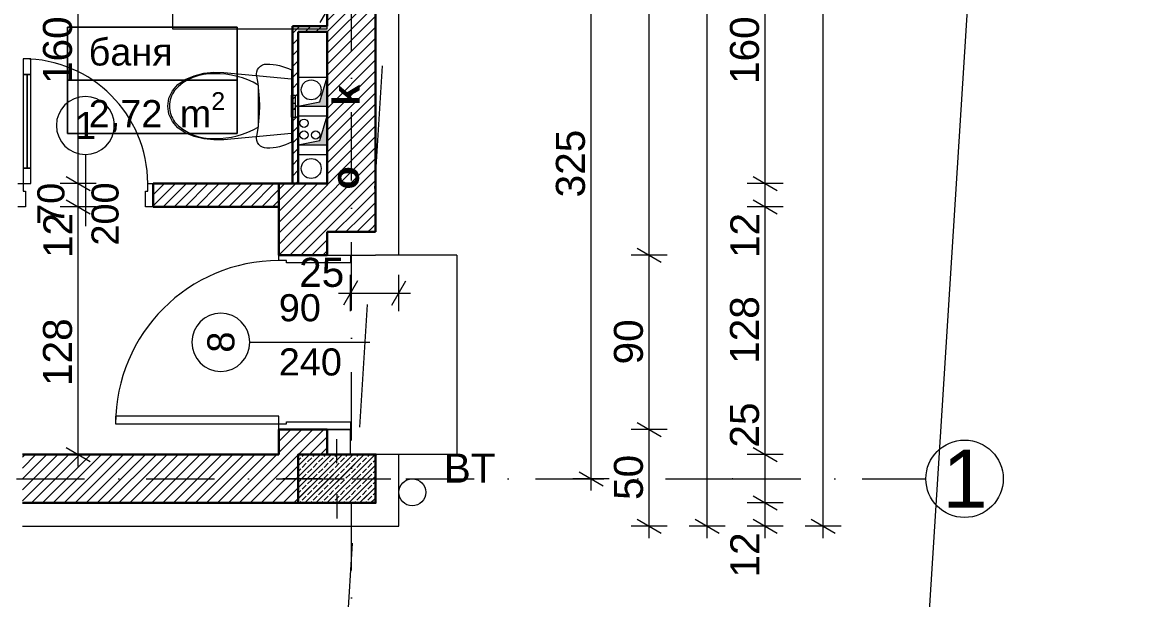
# Model space of a CAD drawing. Header units: centimetres. Extents: x -434 to 2566, y -422 to 1778.
# Drawn here: x 720 to 1303, y -49 to 248 of the extents above; entities that cross this region are included whole.
import ezdxf

# ---------------------------------------------------------------- set-up
doc = ezdxf.new("R2010")
doc.units = ezdxf.units.CM
doc.header["$MEASUREMENT"] = 0
doc.linetypes.add('Dot & Dashed', pattern=[67.027776, 35.277777, -17.638888, 0, -14.111111])
doc.linetypes.add('Long Dashed', pattern=[123.499999, 63.499999, -60])
for name, color, linetype in [('fill', 7, 'Continuous'), ('имотни_граници', 7, 'Continuous'), ('Квадратура', 7, 'Continuous'), ('колони', 7, 'Continuous'), ('линии', 7, 'Continuous'), ('обзавеждане', 7, 'Continuous'), ('оси', 7, 'Continuous'), ('отвори', 7, 'Continuous'), ('размери', 7, 'Continuous'), ('стени', 7, 'Continuous')]:
    doc.layers.add(name, color=color, linetype=linetype)
doc.styles.add('GENERATED_STYLE_1', font='arial.ttf')
doc.styles.add('GENERATED_STYLE_2', font='arial.ttf')
doc.styles.add('GENERATED_STYLE_5', font='arial.ttf')
doc.dimstyles.new('GENERATED_STYLE__1', dxfattribs={"dimtxt": 15, "dimasz": 9.5, "dimexe": 0.18, "dimexo": 0.0625, "dimgap": 0, "dimtad": 1, "dimzin": 0, "dimdsep": 46, "dimtxsty": 'GENERATED_STYLE_2', "dimblk": 'ARROWHEAD_2', "dimblk1": 'ARROWHEAD_2', "dimblk2": 'ARROWHEAD_2', "dimcen": 0.09, "dimse1": 1, "dimse2": 1, "dimclrd": 151, "dimclre": 151, "dimclrt": 7, "dimazin": 0, "dimtfac": 1, "dimtdec": 4, "dimtmove": 0, "dimatfit": 3, "dimfxl": 0, "dimtolj": 1, "dimtzin": 0, "dimarcsym": 0})
doc.dimstyles.new('GENERATED_STYLE__2', dxfattribs={"dimtxt": 15, "dimasz": 9.5, "dimexe": 0.18, "dimexo": 0.0625, "dimgap": 0, "dimtad": 1, "dimtih": 1, "dimtoh": 1, "dimzin": 0, "dimdsep": 46, "dimtxsty": 'GENERATED_STYLE_2', "dimblk": 'ARROWHEAD_2', "dimblk1": 'ARROWHEAD_2', "dimblk2": 'ARROWHEAD_2', "dimcen": 0.09, "dimse1": 1, "dimse2": 1, "dimclrd": 151, "dimclre": 151, "dimclrt": 7, "dimazin": 0, "dimtfac": 1, "dimtdec": 4, "dimtmove": 0, "dimatfit": 3, "dimfxl": 0, "dimtolj": 1, "dimtzin": 0, "dimarcsym": 0})
pattern_1 = [(45, (0, 0), (-2.828427, 2.828427), [])]

# ---------------------------------------------------------------- blocks, each defined once
blk = doc.blocks.new('*D20')
at = {"layer": 'размери', "color": 151, "linetype": 'Continuous', "lineweight": 13}
for p, q in [((757.63, 153), (738.88, 153)), ((748.26, 25), (748.26, 153)), ((757.63, 25), (738.88, 25)), ((748.26, 18.89), (748.26, 25))]:
    blk.add_line(p, q, dxfattribs=at)
at = {"layer": 'размери', "color": 161, "linetype": 'Continuous', "lineweight": 13}
for p, q in [((742.01, 156.61), (754.51, 149.39)), ((742.01, 28.61), (754.51, 21.39))]:
    blk.add_line(p, q, dxfattribs=at)
at = {"layer": 'размери', "color": 7, "lineweight": 30, "char_height": 15, "attachment_point": 7, "rotation": 90, "style": 'GENERATED_STYLE_2'}
for s, insert in [('\\A1;{\\pql;\\fArial|b0|i0|c0|p0;\\W1.000000;12}', (745.26, 126.51)), ('\\A1;{\\pql;\\fArial|b0|i0|c0|p0;\\W1.000000;128}', (745.26, 60.4))]:
    blk.add_mtext(s, dxfattribs=dict(at, insert=insert))
blk = doc.blocks.new('ARROWHEAD_2')
at = {"color": 0, "linetype": 'Continuous', "lineweight": 0}
for p, q in [((-0.378, -0.655), (0.378, 0.655)), ((0, 0), (-1, 0))]:
    blk.add_line(p, q, dxfattribs=at)
blk = doc.blocks.new('*D21')
at = {"layer": 'размери', "color": 161, "linetype": 'Continuous', "lineweight": 13}
for p, q in [((742.01, 168.61), (754.51, 161.39)), ((742.01, 156.61), (754.51, 149.39))]:
    blk.add_line(p, q, dxfattribs=at)
at = {"layer": 'размери', "color": 151, "linetype": 'Continuous', "lineweight": 13}
for p, q in [((748.26, 153), (748.26, 165)), ((757.63, 153), (738.88, 153))]:
    blk.add_line(p, q, dxfattribs=at)
blk = doc.blocks.new('*D22')
at = {"layer": 'размери', "color": 161, "linetype": 'Continuous', "lineweight": 13}
for p, q in [((742.01, 328.61), (754.51, 321.39)), ((742.01, 168.61), (754.51, 161.39))]:
    blk.add_line(p, q, dxfattribs=at)
at = {"layer": 'размери', "color": 151, "linetype": 'Continuous', "lineweight": 13}
for p, q in [((757.63, 325), (738.88, 325)), ((748.26, 165), (748.26, 325)), ((757.63, 165), (738.88, 165)), ((748.26, 153), (748.26, 165))]:
    blk.add_line(p, q, dxfattribs=at)
at = {"layer": 'размери', "color": 7, "lineweight": 30, "char_height": 15, "attachment_point": 7, "rotation": 90, "style": 'GENERATED_STYLE_2'}
for s, insert in [('\\A1;{\\pql;\\fArial|b0|i0|c0|p0;\\W1.000000;12}', (745.26, 298.51)), ('\\A1;{\\pql;\\fArial|b0|i0|c0|p0;\\W1.000000;160}', (745.26, 216.4))]:
    blk.add_mtext(s, dxfattribs=dict(at, insert=insert))
blk = doc.blocks.new('*D45')
at = {"layer": 'размери', "color": 151, "linetype": 'Continuous', "lineweight": 13}
for p, q in [((707, 245), (707, 263.75)), ((877, 245), (877, 263.75)), ((707, 254.37), (877, 254.37)), ((877, 254.37), (883.11, 254.37))]:
    blk.add_line(p, q, dxfattribs=at)
at = {"layer": 'размери', "color": 161, "linetype": 'Continuous', "lineweight": 13}
for p, q in [((710.61, 260.62), (703.39, 248.12)), ((873.39, 248.12), (880.61, 260.62))]:
    blk.add_line(p, q, dxfattribs=at)
at = {"layer": 'размери', "color": 7, "lineweight": 30, "insert": (774.84, 257.37), "char_height": 15, "attachment_point": 7, "style": 'GENERATED_STYLE_2'}
blk.add_mtext('\\A1;{\\pql;\\fArial|b0|i0|c0|p0;\\W1.000000;170}', dxfattribs=at)
blk = doc.blocks.new('*D70')
at = {"layer": 'размери', "color": 161, "linetype": 'Continuous', "lineweight": 13}
for p, q in [((397.11, -148.97), (389.89, -161.47)), ((855.61, -148.97), (848.39, -161.47))]:
    blk.add_line(p, q, dxfattribs=at)
at = {"layer": 'размери', "color": 151, "linetype": 'Continuous', "lineweight": 13}
for p, q in [((393.5, -164.6), (393.5, -145.85)), ((852, -164.6), (852, -145.85)), ((393.5, -155.22), (852, -155.22))]:
    blk.add_line(p, q, dxfattribs=at)
at = {"layer": 'размери', "color": 7, "lineweight": 30, "char_height": 15, "attachment_point": 7, "style": 'GENERATED_STYLE_2'}
for s, insert in [('\\A1;{\\pql;\\fArial|b0|i0|c0|p0;\\W1.000000;458,5}', (585.57, -152.22)), ('\\A1;{\\pql;\\fArial|b0|i0|c0|p0;\\W1.000000;25}', (825.51, -152.22))]:
    blk.add_mtext(s, dxfattribs=dict(at, insert=insert))
blk = doc.blocks.new('*D71')
at = {"layer": 'размери', "color": 161, "linetype": 'Continuous', "lineweight": 13}
for p, q in [((855.61, -148.97), (848.39, -161.47)), ((873.39, -161.47), (880.61, -148.97))]:
    blk.add_line(p, q, dxfattribs=at)
at = {"layer": 'размери', "color": 151, "linetype": 'Continuous', "lineweight": 13}
for p, q in [((852, -164.6), (852, -145.85)), ((877, -164.6), (877, -145.85)), ((852, -155.22), (877, -155.22)), ((877, -155.22), (883.11, -155.22))]:
    blk.add_line(p, q, dxfattribs=at)
blk = doc.blocks.new('*D72')
at = {"layer": 'размери', "color": 161, "linetype": 'Continuous', "lineweight": 13}
for p, q in [((-8.39, -178.97), (-15.61, -191.47)), ((910.39, -191.47), (917.61, -178.97))]:
    blk.add_line(p, q, dxfattribs=at)
at = {"layer": 'размери', "color": 151, "linetype": 'Continuous', "lineweight": 13}
for p, q in [((-12, -194.6), (-12, -175.85)), ((914, -194.6), (914, -175.85)), ((-18.11, -185.22), (-12, -185.22)), ((-12, -185.22), (914, -185.22)), ((914, -185.22), (920.11, -185.22))]:
    blk.add_line(p, q, dxfattribs=at)
at = {"layer": 'размери', "color": 7, "lineweight": 30, "insert": (433.84, -182.22), "char_height": 15, "attachment_point": 7, "style": 'GENERATED_STYLE_2'}
blk.add_mtext('\\A1;{\\pql;\\fArial|b0|i0|c0|p0;\\W1.000000;926}', dxfattribs=at)
blk = doc.blocks.new('*D73')
at = {"layer": 'размери', "color": 151, "linetype": 'Continuous', "lineweight": 13}
for p, q in [((889, 99.04), (889, 117.79)), ((914, 99.04), (914, 117.79)), ((882.89, 108.42), (889, 108.42)), ((889, 108.42), (914, 108.42)), ((914, 108.42), (920.11, 108.42))]:
    blk.add_line(p, q, dxfattribs=at)
at = {"layer": 'размери', "color": 161, "linetype": 'Continuous', "lineweight": 13}
for p, q in [((892.61, 114.67), (885.39, 102.17)), ((910.39, 102.17), (917.61, 114.67))]:
    blk.add_line(p, q, dxfattribs=at)
at = {"layer": 'размери', "color": 7, "lineweight": 30, "insert": (862.51, 111.42), "char_height": 15, "attachment_point": 7, "style": 'GENERATED_STYLE_2'}
blk.add_mtext('\\A1;{\\pql;\\fArial|b0|i0|c0|p0;\\W1.000000;25}', dxfattribs=at)
blk = doc.blocks.new('*D83')
at = {"layer": 'размери', "color": 151, "linetype": 'Continuous', "lineweight": 13}
for p, q in [((1043.47, 38), (1043.47, 128)), ((1052.85, 38), (1034.1, 38)), ((1043.47, -12), (1043.47, 38)), ((1052.85, -12), (1034.1, -12)), ((1043.47, -18.11), (1043.47, -12))]:
    blk.add_line(p, q, dxfattribs=at)
at = {"layer": 'размери', "color": 161, "linetype": 'Continuous', "lineweight": 13}
for p, q in [((1037.22, 41.61), (1049.72, 34.39)), ((1037.22, -8.39), (1049.72, -15.61))]:
    blk.add_line(p, q, dxfattribs=at)
at = {"layer": 'размери', "color": 7, "lineweight": 30, "insert": (1040.47, 1.56), "char_height": 15, "attachment_point": 7, "rotation": 90, "style": 'GENERATED_STYLE_2'}
blk.add_mtext('\\A1;{\\pql;\\fArial|b0|i0|c0|p0;\\W1.000000;50}', dxfattribs=at)
blk = doc.blocks.new('*D84')
at = {"layer": 'размери', "color": 161, "linetype": 'Continuous', "lineweight": 13}
for p, q in [((1037.22, 131.61), (1049.72, 124.39)), ((1037.22, 41.61), (1049.72, 34.39))]:
    blk.add_line(p, q, dxfattribs=at)
at = {"layer": 'размери', "color": 151, "linetype": 'Continuous', "lineweight": 13}
for p, q in [((1052.85, 128), (1034.1, 128)), ((1043.47, 38), (1043.47, 128))]:
    blk.add_line(p, q, dxfattribs=at)
at = {"layer": 'размери', "color": 7, "lineweight": 30, "insert": (1040.47, 71.56), "char_height": 15, "attachment_point": 7, "rotation": 90, "style": 'GENERATED_STYLE_2'}
blk.add_mtext('\\A1;{\\pql;\\fArial|b0|i0|c0|p0;\\W1.000000;90}', dxfattribs=at)
blk = doc.blocks.new('*D85')
at = {"layer": 'размери', "color": 161, "linetype": 'Continuous', "lineweight": 13}
for p, q in [((1037.22, 455.61), (1049.72, 448.39)), ((1037.22, 131.61), (1049.72, 124.39))]:
    blk.add_line(p, q, dxfattribs=at)
at = {"layer": 'размери', "color": 151, "linetype": 'Continuous', "lineweight": 13}
for p, q in [((1052.85, 452), (1034.1, 452)), ((1043.47, 128), (1043.47, 452)), ((1052.85, 128), (1034.1, 128))]:
    blk.add_line(p, q, dxfattribs=at)
at = {"layer": 'размери', "color": 7, "lineweight": 30, "insert": (1040.47, 272.84), "char_height": 15, "attachment_point": 7, "rotation": 90, "style": 'GENERATED_STYLE_2'}
blk.add_mtext('\\A1;{\\pql;\\fArial|b0|i0|c0|p0;\\W1.000000;324}', dxfattribs=at)
blk = doc.blocks.new('*D92')
at = {"layer": 'размери', "color": 161, "linetype": 'Continuous', "lineweight": 13}
for p, q in [((1139.72, 1442.39), (1127.22, 1449.61)), ((1127.22, -8.39), (1139.72, -15.61))]:
    blk.add_line(p, q, dxfattribs=at)
at = {"layer": 'размери', "color": 151, "linetype": 'Continuous', "lineweight": 13}
for p, q in [((1133.47, 1446), (1133.47, 1452.11)), ((1142.85, 1446), (1124.1, 1446)), ((1133.47, -12), (1133.47, 1446)), ((1142.85, -12), (1124.1, -12)), ((1133.47, -18.11), (1133.47, -12))]:
    blk.add_line(p, q, dxfattribs=at)
at = {"layer": 'размери', "color": 7, "lineweight": 30, "insert": (1130.47, 691.26), "char_height": 15, "attachment_point": 7, "rotation": 90, "style": 'GENERATED_STYLE_2'}
blk.add_mtext('\\A1;{\\pql;\\fArial|b0|i0|c0|p0;\\W1.000000;1\xa0458}', dxfattribs=at)
blk = doc.blocks.new('*D122')
at = {"layer": 'размери', "color": 151, "linetype": 'Continuous', "lineweight": 13}
for p, q in [((539.5, -134.6), (539.5, -115.85)), ((719.5, -134.6), (719.5, -115.85)), ((539.5, -125.22), (719.5, -125.22))]:
    blk.add_line(p, q, dxfattribs=at)
at = {"layer": 'размери', "color": 161, "linetype": 'Continuous', "lineweight": 13}
for p, q in [((543.11, -118.97), (535.89, -131.47)), ((723.11, -118.97), (715.89, -131.47))]:
    blk.add_line(p, q, dxfattribs=at)
at = {"layer": 'размери', "color": 7, "lineweight": 30, "insert": (612.34, -122.22), "char_height": 15, "attachment_point": 7, "style": 'GENERATED_STYLE_2'}
blk.add_mtext('\\A1;{\\pql;\\fArial|b0|i0|c0|p0;\\W1.000000;180}', dxfattribs=at)
blk = doc.blocks.new('*D123')
at = {"layer": 'размери', "color": 151, "linetype": 'Continuous', "lineweight": 13}
for p, q in [((719.5, -134.6), (719.5, -115.85)), ((914, -134.6), (914, -115.85)), ((719.5, -125.22), (914, -125.22)), ((914, -125.22), (920.11, -125.22))]:
    blk.add_line(p, q, dxfattribs=at)
at = {"layer": 'размери', "color": 161, "linetype": 'Continuous', "lineweight": 13}
for p, q in [((723.11, -118.97), (715.89, -131.47)), ((910.39, -131.47), (917.61, -118.97))]:
    blk.add_line(p, q, dxfattribs=at)
at = {"layer": 'размери', "color": 7, "lineweight": 30, "insert": (791.01, -122.22), "char_height": 15, "attachment_point": 7, "style": 'GENERATED_STYLE_2'}
blk.add_mtext('\\A1;{\\pql;\\fArial|b0|i0|c0|p0;\\W1.000000;194,5}', dxfattribs=at)
blk = doc.blocks.new('*D124')
at = {"layer": 'размери', "color": 151, "linetype": 'Continuous', "lineweight": 13}
for p, q in [((1013.47, 337.5), (1013.47, 767.5)), ((1022.85, 337.5), (1004.1, 337.5)), ((1013.47, 12.5), (1013.47, 337.5)), ((1022.85, 12.5), (1004.1, 12.5)), ((1013.47, 6.39), (1013.47, 12.5))]:
    blk.add_line(p, q, dxfattribs=at)
at = {"layer": 'размери', "color": 161, "linetype": 'Continuous', "lineweight": 13}
for p, q in [((1007.22, 341.11), (1019.72, 333.89)), ((1007.22, 16.11), (1019.72, 8.89))]:
    blk.add_line(p, q, dxfattribs=at)
at = {"layer": 'размери', "color": 7, "lineweight": 30, "insert": (1010.47, 157.84), "char_height": 15, "attachment_point": 7, "rotation": 90, "style": 'GENERATED_STYLE_2'}
blk.add_mtext('\\A1;{\\pql;\\fArial|b0|i0|c0|p0;\\W1.000000;325}', dxfattribs=at)
blk = doc.blocks.new('*D129')
at = {"layer": 'размери', "color": 161, "linetype": 'Continuous', "lineweight": 13}
for p, q in [((1067.22, 1277.61), (1079.72, 1270.39)), ((1067.22, -8.39), (1079.72, -15.61))]:
    blk.add_line(p, q, dxfattribs=at)
at = {"layer": 'размери', "color": 151, "linetype": 'Continuous', "lineweight": 13}
for p, q in [((1082.85, 1274), (1064.1, 1274)), ((1073.47, -12), (1073.47, 1274)), ((1082.85, -12), (1064.1, -12)), ((1073.47, -18.11), (1073.47, -12))]:
    blk.add_line(p, q, dxfattribs=at)
at = {"layer": 'размери', "color": 7, "lineweight": 30, "insert": (1070.47, 605.26), "char_height": 15, "attachment_point": 7, "rotation": 90, "style": 'GENERATED_STYLE_2'}
blk.add_mtext('\\A1;{\\pql;\\fArial|b0|i0|c0|p0;\\W1.000000;1\xa0286}', dxfattribs=at)
blk = doc.blocks.new('*D131')
at = {"layer": 'размери', "color": 151, "linetype": 'Continuous', "lineweight": 13}
for p, q in [((1112.85, 0), (1094.1, 0)), ((1103.47, -12), (1103.47, 0)), ((1112.85, -12), (1094.1, -12)), ((1103.47, -18.11), (1103.47, -12))]:
    blk.add_line(p, q, dxfattribs=at)
at = {"layer": 'размери', "color": 161, "linetype": 'Continuous', "lineweight": 13}
for p, q in [((1097.22, 3.61), (1109.72, -3.61)), ((1097.22, -8.39), (1109.72, -15.61))]:
    blk.add_line(p, q, dxfattribs=at)
at = {"layer": 'размери', "color": 7, "lineweight": 30, "insert": (1100.47, -38.49), "char_height": 15, "attachment_point": 7, "rotation": 90, "style": 'GENERATED_STYLE_2'}
blk.add_mtext('\\A1;{\\pql;\\fArial|b0|i0|c0|p0;\\W1.000000;12}', dxfattribs=at)
blk = doc.blocks.new('*D132')
at = {"layer": 'размери', "color": 151, "linetype": 'Continuous', "lineweight": 13}
for p, q in [((1112.85, 25), (1094.1, 25)), ((1103.47, 0), (1103.47, 25)), ((1112.85, 0), (1094.1, 0))]:
    blk.add_line(p, q, dxfattribs=at)
at = {"layer": 'размери', "color": 161, "linetype": 'Continuous', "lineweight": 13}
for p, q in [((1097.22, 28.61), (1109.72, 21.39)), ((1097.22, 3.61), (1109.72, -3.61))]:
    blk.add_line(p, q, dxfattribs=at)
blk = doc.blocks.new('*D133')
at = {"layer": 'размери', "color": 151, "linetype": 'Continuous', "lineweight": 13}
for p, q in [((1112.85, 153), (1094.1, 153)), ((1103.47, 25), (1103.47, 153)), ((1112.85, 25), (1094.1, 25))]:
    blk.add_line(p, q, dxfattribs=at)
at = {"layer": 'размери', "color": 161, "linetype": 'Continuous', "lineweight": 13}
for p, q in [((1097.22, 156.61), (1109.72, 149.39)), ((1097.22, 28.61), (1109.72, 21.39))]:
    blk.add_line(p, q, dxfattribs=at)
at = {"layer": 'размери', "color": 7, "lineweight": 30, "char_height": 15, "attachment_point": 7, "rotation": 90, "style": 'GENERATED_STYLE_2'}
for s, insert in [('\\A1;{\\pql;\\fArial|b0|i0|c0|p0;\\W1.000000;12}', (1100.47, 126.51)), ('\\A1;{\\pql;\\fArial|b0|i0|c0|p0;\\W1.000000;128}', (1100.47, 71.84)), ('\\A1;{\\pql;\\fArial|b0|i0|c0|p0;\\W1.000000;25}', (1100.47, 28.61))]:
    blk.add_mtext(s, dxfattribs=dict(at, insert=insert))
blk = doc.blocks.new('*D134')
at = {"layer": 'размери', "color": 151, "linetype": 'Continuous', "lineweight": 13}
for p, q in [((1103.47, 165), (1103.47, 325)), ((1112.85, 165), (1094.1, 165)), ((1103.47, 153), (1103.47, 165)), ((1112.85, 153), (1094.1, 153))]:
    blk.add_line(p, q, dxfattribs=at)
at = {"layer": 'размери', "color": 161, "linetype": 'Continuous', "lineweight": 13}
for p, q in [((1097.22, 168.61), (1109.72, 161.39)), ((1097.22, 156.61), (1109.72, 149.39))]:
    blk.add_line(p, q, dxfattribs=at)
blk = doc.blocks.new('*D135')
at = {"layer": 'размери', "color": 161, "linetype": 'Continuous', "lineweight": 13}
for p, q in [((1097.22, 328.61), (1109.72, 321.39)), ((1097.22, 168.61), (1109.72, 161.39))]:
    blk.add_line(p, q, dxfattribs=at)
at = {"layer": 'размери', "color": 151, "linetype": 'Continuous', "lineweight": 13}
for p, q in [((1112.85, 325), (1094.1, 325)), ((1103.47, 165), (1103.47, 325))]:
    blk.add_line(p, q, dxfattribs=at)
at = {"layer": 'размери', "color": 7, "lineweight": 30, "char_height": 15, "attachment_point": 7, "rotation": 90, "style": 'GENERATED_STYLE_2'}
for s, insert in [('\\A1;{\\pql;\\fArial|b0|i0|c0|p0;\\W1.000000;12}', (1100.47, 298.51)), ('\\A1;{\\pql;\\fArial|b0|i0|c0|p0;\\W1.000000;160}', (1100.47, 216.4))]:
    blk.add_mtext(s, dxfattribs=dict(at, insert=insert))

msp = doc.modelspace()

# ---------------------------------------------------------------- hatches: boundary and pattern name
at = {"layer": 'fill', "linetype": 'Continuous', "lineweight": 13}
h = msp.add_hatch(dxfattribs=at)
h.set_pattern_fill('Common_Brick', color=253, style=0, pattern_type=2)
h.set_pattern_definition(pattern_1)
h.paths.add_polyline_path([(902, 165), (902, 350), (877, 350), (877, 165)])
h = msp.add_hatch(dxfattribs=at)
h.set_pattern_fill('Common_Brick', color=253, style=0, pattern_type=2)
h.set_pattern_definition(pattern_1)
h.paths.add_polyline_path([(859, 246.302), (862, 243.302), (862, 246.302)])
h = msp.add_hatch(dxfattribs=at)
h.set_pattern_fill('Common_Brick', color=253, style=0, pattern_type=2)
h.set_pattern_definition(pattern_1)
h.paths.add_polyline_path([(859, 243.302), (862, 243.302), (859, 246.302)])
h = msp.add_hatch(dxfattribs=at)
h.set_pattern_fill('Common_Brick', color=253, style=0, pattern_type=2)
h.set_pattern_definition(pattern_1)
h.paths.add_polyline_path([(862, 243.302), (877, 243.302), (877, 246.302), (862, 246.302)])
h = msp.add_hatch(dxfattribs=at)
h.set_pattern_fill('Common_Brick', color=253, style=0, pattern_type=2)
h.set_pattern_definition(pattern_1)
h.paths.add_polyline_path([(859, 243.302), (859, 165), (862, 165), (862, 243.302)])
for points in [[(862, 205), (877, 205), (877, 220), (873.202, 207.154)], [(862, 185), (877, 185), (877, 200), (873.202, 187.154)]]:
    msp.add_hatch(color=254, dxfattribs=at).paths.add_polyline_path(points)
h = msp.add_hatch(dxfattribs=at)
h.set_pattern_fill('Common_Brick', color=253, style=0, pattern_type=2)
h.set_pattern_definition(pattern_1)
h.paths.add_polyline_path([(852, 165), (787, 165), (787, 153), (852, 153)])
h = msp.add_hatch(dxfattribs=at)
h.set_pattern_fill('Common_Brick', color=253, style=0, pattern_type=2)
h.set_pattern_definition(pattern_1)
h.paths.add_polyline_path([(852, 165), (877, 140), (877, 165)])
h = msp.add_hatch(dxfattribs=at)
h.set_pattern_fill('Common_Brick', color=253, style=0, pattern_type=2)
h.set_pattern_definition(pattern_1)
h.paths.add_polyline_path([(852, 140), (877, 140), (852, 165)])
h = msp.add_hatch(dxfattribs=at)
h.set_pattern_fill('Common_Brick', color=253, style=0, pattern_type=2)
h.set_pattern_definition(pattern_1)
h.paths.add_polyline_path([(877, 165), (877, 140), (902, 140)])
h = msp.add_hatch(dxfattribs=at)
h.set_pattern_fill('Common_Brick', color=253, style=0, pattern_type=2)
h.set_pattern_definition(pattern_1)
h.paths.add_polyline_path([(877, 165), (902, 140), (902, 165)])
h = msp.add_hatch(dxfattribs=at)
h.set_pattern_fill('Common_Brick', color=253, style=0, pattern_type=2)
h.set_pattern_definition(pattern_1)
h.paths.add_polyline_path([(852, 140), (852, 128), (877, 128), (877, 140)])
h = msp.add_hatch(dxfattribs=at)
h.set_pattern_fill('Common_Brick', color=253, style=0, pattern_type=2)
h.set_pattern_definition(pattern_1)
h.paths.add_polyline_path([(852, 25), (877, 25), (877, 38), (852, 38)])
h = msp.add_hatch(dxfattribs=at)
h.set_pattern_fill('Common_Brick', color=253, style=0, pattern_type=2)
h.set_pattern_definition(pattern_1)
h.paths.add_polyline_path([(719.5, 25), (719.5, 0), (877, 0), (877, 25)])
at = {"layer": 'fill', "linetype": 'Continuous', "lineweight": 5}
h = msp.add_hatch(dxfattribs=at)
h.set_pattern_fill('Solid___Dashed', style=0, pattern_type=2)
h.set_pattern_definition([(45, (0, 0), (-2.828427, 2.828427), []), (45, (-1.4142, 1.4142), (-2.828427, 2.828427), [3, -1])])
h.paths.add_polyline_path([(902, 25), (862, 25), (862, 0), (902, 0)])
at = {"layer": 'fill', "linetype": 'Continuous', "lineweight": 13}
h = msp.add_hatch(dxfattribs=at)
h.set_pattern_fill('Common_Brick', color=253, style=0, pattern_type=2)
h.set_pattern_definition(pattern_1)
h.paths.add_polyline_path([(902, 25), (877, 25), (902, 0)])
h = msp.add_hatch(dxfattribs=at)
h.set_pattern_fill('Common_Brick', color=253, style=0, pattern_type=2)
h.set_pattern_definition(pattern_1)
h.paths.add_polyline_path([(877, 0), (902, 0), (877, 25)])

# ---------------------------------------------------------------- linework, layer by layer
at = {"layer": 'имотни_граници', "color": 7, "linetype": 'Continuous', "lineweight": 13, "flags": 128}
msp.add_lwpolyline([(1302.679, 1753.362), (1166.738, -396.266)], dxfattribs=at)
at = {"layer": 'имотни_граници', "color": 12, "linetype": 'Long Dashed', "lineweight": 13, "flags": 128}
msp.add_lwpolyline([(0, -307.791), (0, 1525.004), (984.8, 1480.113), (871.734, -307.791)], dxfattribs=at)
at = {"layer": 'Квадратура', "color": 150, "linetype": 'Continuous', "lineweight": 13}
for p, q in [((830.441, 245.852), (742.697, 245.852)), ((742.697, 245.852), (742.697, 190.852)), ((742.697, 245.852), (830.441, 245.852)), ((742.697, 218.352), (742.697, 245.852)), ((830.441, 190.852), (830.441, 245.852)), ((830.441, 245.852), (830.441, 218.352)), ((830.441, 218.352), (742.697, 218.352)), ((742.697, 218.352), (830.441, 218.352)), ((742.697, 190.852), (742.697, 218.352)), ((830.441, 218.352), (830.441, 190.852)), ((742.697, 190.852), (830.441, 190.852)), ((830.441, 190.852), (742.697, 190.852))]:
    msp.add_line(p, q, dxfattribs=at)
at = {"layer": 'колони', "color": 1, "linetype": 'Continuous', "lineweight": 13}
for p, q in [((882, 20.5), (882, 33)), ((874, 12.5), (854, 12.5)), ((890, 12.5), (910, 12.5)), ((882, 4.5), (882, -8))]:
    msp.add_line(p, q, dxfattribs=at)
at = {"layer": 'колони', "color": 7, "linetype": 'Continuous', "lineweight": 30}
msp.add_lwpolyline([(902, 25), (862, 25), (862, 0), (902, 0)], close=True, dxfattribs=at)
at = {"layer": 'колони', "color": 1, "linetype": 'Continuous', "lineweight": 13}
msp.add_point((882, 12.5), dxfattribs=at)
at = {"layer": 'линии', "color": 7, "linetype": 'Continuous', "lineweight": 13}
msp.add_circle((921, 5.5), 7, dxfattribs=at)
at = {"layer": 'обзавеждане', "color": 102, "linetype": 'Continuous', "lineweight": 15}
for p, q in [((841.279, 215.894), (841.279, 205)), ((858.583, 209.031), (858.583, 210.7)), ((858.583, 210.7), (860.583, 210.7)), ((860.583, 209.031), (860.583, 210.7)), ((841.279, 205), (841.279, 194.106)), ((858.583, 206.6), (858.583, 209.031)), ((858.583, 206.131), (858.583, 206.6)), ((858.583, 206.6), (860.583, 206.6)), ((858.583, 205), (858.583, 206.131)), ((858.583, 203.869), (858.583, 205)), ((860.583, 206.6), (860.583, 209.031)), ((860.583, 206.131), (860.583, 206.6)), ((860.583, 205), (860.583, 206.131)), ((860.583, 203.869), (860.583, 205)), ((858.583, 203.4), (858.583, 203.869)), ((858.583, 203.4), (860.583, 203.4)), ((858.583, 200.969), (858.583, 203.4)), ((858.583, 199.3), (858.583, 200.969)), ((858.583, 199.3), (860.583, 199.3)), ((860.583, 203.4), (860.583, 203.869)), ((860.583, 200.969), (860.583, 203.4)), ((860.583, 199.3), (860.583, 200.969))]:
    msp.add_line(p, q, dxfattribs=at)
for points in [[(797, 325), (797, 245), (877, 245), (877, 325)], [(813.24, 188.058), (808.266, 189.298), (803.572, 191.2), (799.852, 193.76), (797.001, 197.064), (795.205, 200.895), (794.583, 205), (795.205, 209.105), (797.001, 212.936), (799.852, 216.24), (803.572, 218.8), (808.266, 220.702), (813.24, 221.942), (818.375, 222.491), (823.545, 222.335), (858.583, 219.097), (858.583, 190.903), (823.545, 187.665), (818.375, 187.509)], [(858.583, 186.323), (857.075, 185.613), (855.529, 184.993), (853.949, 184.464), (852.34, 184.029), (850.709, 183.689), (849.061, 183.445), (847.401, 183.299), (845.735, 183.25), (844.582, 183.378), (843.485, 183.757), (842.498, 184.367), (841.668, 185.179), (841.038, 186.154), (840.636, 187.243), (840.484, 188.394), (840.588, 189.55), (841.266, 193.378), (841.752, 197.236), (842.044, 201.113), (842.141, 205), (842.044, 208.887), (841.752, 212.764), (841.266, 216.622), (840.588, 220.45), (840.484, 221.606), (840.636, 222.757), (841.038, 223.846), (841.668, 224.821), (842.498, 225.633), (843.485, 226.243), (844.582, 226.622), (845.735, 226.75), (847.401, 226.701), (849.061, 226.555), (850.709, 226.311), (852.34, 225.971), (853.949, 225.536), (855.529, 225.007), (857.075, 224.387), (858.583, 223.677)]]:
    msp.add_lwpolyline(points, close=True, dxfattribs=at)
for centre, major_axis, start_param, end_param in [((817.353, 196.054), (25.706, 0), 1.5150689, 2.4156575), ((819.789, 179.19), (42.552, 0), 1.0413939, 1.5944145), ((809.307, 204.919), (13.861, 0), 2.509088, 3.1357318), ((809.307, 205.081), (13.861, 0), 3.1474534, 3.7740972), ((817.353, 213.946), (25.706, 0), 3.8675316, 4.7681202), ((819.789, 230.81), (42.552, 0), 4.6887732, 5.2417937)]:
    msp.add_ellipse(centre, major_axis=major_axis, ratio=0.9993766, start_param=start_param, end_param=end_param, dxfattribs=at)
at = {"layer": 'оси', "color": 30, "linetype": 'Dot & Dashed', "lineweight": 5}
msp.add_line((889.5, -102), (889.5, 1530.417), dxfattribs=at)
at = {"layer": 'оси', "color": 102, "linetype": 'Dot & Dashed', "lineweight": 15}
for p, q in [((-156.372, 12.5), (1086.58, 12.5)), ((1086.58, 12.5), (1186.58, 12.5))]:
    msp.add_line(p, q, dxfattribs=at)
at = {"layer": 'оси', "color": 7, "linetype": 'Continuous', "lineweight": 5}
msp.add_circle((1206.58, 12.5), 20, dxfattribs=at)
at = {"layer": 'оси', "color": 102, "linetype": 'Dot & Dashed', "lineweight": 15}
msp.add_point((1086.58, 12.5), dxfattribs=at)
msp.add_point((1086.58, 12.5), dxfattribs=at)
at = {"layer": 'отвори', "color": 7, "linetype": 'Continuous', "lineweight": 13}
for p, q in [((862, 220), (877, 220)), ((862, 205), (862, 220)), ((873.202, 207.154), (877, 220)), ((862, 205), (873.202, 207.154)), ((862, 205), (877, 205)), ((862, 200), (877, 200)), ((862, 185), (862, 200)), ((873.202, 187.154), (877, 200)), ((862, 185), (873.202, 187.154)), ((862, 185), (877, 185)), ((862, 180), (877, 180)), ((862, 165), (862, 180))]:
    msp.add_line(p, q, dxfattribs=at)
for centre, radius in [((868.736, 213.381), 5.153), ((865.05, 196.167), 2.14), ((865.05, 190.068), 2.14), ((871.07, 190.068), 2.14), ((868.736, 172.779), 5.153)]:
    msp.add_circle(centre, radius, dxfattribs=at)
at = {"layer": 'стени', "color": 7, "linetype": 'Continuous', "lineweight": 30}
for p, q in [((902, 165), (902, 350)), ((787, 165), (787, 153)), ((787, 165), (787, 153)), ((787, 165), (787, 153)), ((902, 140), (902, 165)), ((889, 140), (877, 140)), ((877, 128), (877, 140)), ((877, 140), (902, 140)), ((889, 140), (877, 140)), ((877, 140), (902, 140)), ((852, 128), (877, 128)), ((852, 128), (877, 128)), ((852, 128), (877, 128)), ((852, 38), (877, 38)), ((852, 38), (877, 38)), ((852, 38), (877, 38)), ((877, 25), (877, 38)), ((902, 0), (902, 25)), ((902, 0), (902, 25)), ((877, 0), (902, 0)), ((719.5, 0), (877, 0))]:
    msp.add_line(p, q, dxfattribs=at)
at = {"layer": 'стени', "color": 30, "linetype": 'Continuous', "lineweight": 5}
for p, q in [((719.8, 229.4), (719.8, 221.4)), ((723.8, 229.4), (719.8, 229.4)), ((723.8, 221.4), (723.8, 229.4)), ((719.8, 221.4), (723.8, 221.4)), ((721.8, 221.4), (721.8, 173)), ((723.8, 173), (719.8, 173)), ((719.8, 173), (719.8, 165)), ((723.8, 165), (723.8, 173)), ((717, 165), (719.8, 165)), ((719.8, 165), (719.8, 161)), ((719.8, 165), (723.8, 165)), ((784.2, 161), (784.2, 165)), ((784.2, 165), (787, 165)), ((787, 165), (787, 153)), ((719.8, 161), (721, 161)), ((721, 161), (721, 153)), ((783, 153), (783, 161)), ((783, 161), (784.2, 161)), ((721, 153), (717, 153)), ((787, 153), (783, 153)), ((852, 125.2), (852, 128)), ((852, 128), (889, 128)), ((856, 125.2), (852, 125.2)), ((856, 124), (856, 125.2)), ((889, 124), (856, 124)), ((889, 128), (889, 124)), ((852, 44.8), (767.6, 44.8)), ((767.6, 44.8), (767.6, 40.8)), ((852, 40.8), (852, 44.8)), ((856, 40.8), (856, 42)), ((856, 42), (889, 42)), ((889, 42), (889, 38)), ((767.6, 40.8), (852, 40.8)), ((852, 38), (852, 40.8)), ((852, 40.8), (856, 40.8)), ((889, 38), (852, 38))]:
    msp.add_line(p, q, dxfattribs=at)
at = {"layer": 'стени', "color": 7, "linetype": 'Continuous', "lineweight": 5}
for p, q in [((752, 180), (752, 143)), ((837, 83), (899, 83))]:
    msp.add_line(p, q, dxfattribs=at)
at = {"layer": 'стени', "color": 30, "linetype": 'Continuous', "lineweight": 20}
for p, q in [((877, 128), (889, 128)), ((877, 128), (889, 128)), ((877, 128), (889, 128)), ((877, 38), (889, 38)), ((877, 38), (889, 38)), ((877, 38), (889, 38)), ((719.5, -12), (728.5, -12)), ((719.5, -12), (728.5, -12)), ((719.5, -12), (728.5, -12))]:
    msp.add_line(p, q, dxfattribs=at)
at = {"layer": 'стени', "color": 7, "linetype": 'Continuous', "lineweight": 13}
for p, q in [((944, 128), (914, 128)), ((944, 128), (944, 25)), ((944, 25), (914, 25))]:
    msp.add_line(p, q, dxfattribs=at)
at = {"layer": 'стени', "color": 30, "linetype": 'Continuous', "lineweight": 20}
for points in [[(914, 128), (914, 350)], [(889, 128), (902, 128)], [(914, 128), (902, 128)], [(889, 25), (889, 38)], [(889, 25), (877, 25)], [(914, 25), (902, 25)], [(914, 0), (914, 25)], [(914, -12), (914, 0)], [(719.5, -12), (914, -12)]]:
    msp.add_lwpolyline(points, dxfattribs=at)
at = {"layer": 'стени', "color": 7, "linetype": 'Continuous', "lineweight": 30}
for points in [[(877, 325), (877, 246.302)], [(859, 246.302), (862, 246.302)], [(859, 246.302), (859, 165)], [(877, 246.302), (862, 246.302)], [(862, 165), (862, 243.302)], [(862, 243.302), (877, 243.302)], [(877, 243.302), (877, 165)], [(852, 165), (787, 165)], [(852, 165), (877, 165)], [(852, 165), (852, 128)], [(852, 153), (852, 165)], [(862, 165), (859, 165)], [(787, 153), (852, 153)], [(852, 38), (852, 25)], [(852, 25), (719.5, 25)], [(902, 25), (877, 25)]]:
    msp.add_lwpolyline(points, dxfattribs=at)
at = {"layer": 'стени', "color": 30, "linetype": 'Continuous', "lineweight": 5}
for points in [[(719.8, 221.4), (719.8, 173), (721.8, 173), (721.8, 221.4)], [(721.8, 221.4), (721.8, 173), (723.8, 173), (723.8, 221.4)]]:
    msp.add_lwpolyline(points, close=True, dxfattribs=at)
at = {"layer": 'стени', "color": 7, "linetype": 'Continuous', "lineweight": 5}
for points in [[(767, 195, 1), (737, 195, 1)], [(822, 98, 1), (822, 68, 1)]]:
    msp.add_lwpolyline(points, format="xyb", close=True, dxfattribs=at)
for centre, radius, start, end in [((719.8, 165), 64.4, 0, 90), ((852, 40.8), 84.4, 90, 180)]:
    msp.add_arc(centre, radius, start, end, dxfattribs=at)
at = {"layer": 'стени', "color": 7, "linetype": 'Continuous', "lineweight": 30}
msp.add_point((902, 25), dxfattribs=at)

# ---------------------------------------------------------------- texts
at = {"layer": 'Квадратура', "color": 150, "linetype": 'Continuous', "lineweight": 13, "char_height": 14, "attachment_point": 1, "style": 'GENERATED_STYLE_2'}
for s, insert in [('\\A1;{\\pql;\\pt0;\\fArial|b0|i0|c0|p0;\\W1.000000;баня}', (753.697, 239.974)), ('\\A1;{\\pqj;\\pt0;\\fArial|b0|i0|c0|p0;\\W1.000000;}', (819.441, 243.102)), ('\\A1;{\\pqj;\\pt0;\\fArial|b0|i0|c0|p0;\\W1.000000;}', (753.697, 215.602)), ('\\A1;{\\pql;\\pt0,460;\\fArial|b0|i0|c0|p0;\\W1.000000;2,72\\fArial|b0|i0|c0|p0;\\W1.000000;\\A1{\\H.66x;\\S^  ;}\\fArial|b0|i0|c0|p0;\\W1.000000; m\\fArial|b0|i0|c0|p0;\\W1.000000;\\A1{\\H.66x;\\S2^  ;}}', (753.697, 212.202))]:
    msp.add_mtext(s, dxfattribs=dict(at, insert=insert))
at = {"layer": 'оси', "color": 7, "linetype": 'Continuous', "lineweight": 30, "insert": (1195.139, 27.5), "char_height": 30, "attachment_point": 1, "style": 'GENERATED_STYLE_1'}
msp.add_mtext('\\A1;{\\pql;\\pt0;\\fArial|b0|i0|c0|p0;\\W1.000000;1}', dxfattribs=at)
at = {"layer": 'отвори', "color": 7, "linetype": 'Continuous', "lineweight": 13, "char_height": 14, "attachment_point": 7, "rotation": 90, "style": 'GENERATED_STYLE_5'}
for s, insert in [('\\A1;{\\pql;\\fArial|b1|i0|c0|p0;\\W1.000000;k}', (893.836, 205.208)), ('\\A1;{\\pql;\\fArial|b1|i0|c0|p0;\\W1.000000;o}', (893.603, 161.973))]:
    msp.add_mtext(s, dxfattribs=dict(at, insert=insert))
at = {"layer": 'размери', "color": 7, "linetype": 'Continuous', "lineweight": 30, "insert": (950.669, 25.508), "char_height": 15, "attachment_point": 2, "style": 'GENERATED_STYLE_2'}
msp.add_mtext('\\A1;{\\pqc;\\fArial|b0|i0|c0|p0;\\W1.000000;ВТ}', dxfattribs=at)
at = {"layer": 'стени', "color": 7, "linetype": 'Continuous', "lineweight": 5, "char_height": 14, "attachment_point": 7, "style": 'GENERATED_STYLE_2'}
for s, insert in [('\\A1;{\\pql;\\pt0;\\fArial|b0|i0|c0|p0;\\W1.000000;1\\fArial|b0|i0|c0|p0;\\W1.000000;\\fArial|b0|i0|c0|p0;\\W1.000000;\\fArial|b0|i0|c0|p0;\\W1.000000;}', (746.661, 188)), ('\\A1;{\\pql;\\pt0;\\fArial|b0|i0|c0|p0;\\W1.000000;90\\fArial|b0|i0|c0|p0;\\W1.000000;\\A1{\\H.66x;\\S^  ;}\\fArial|b0|i0|c0|p0;\\W1.000000;\\fArial|b0|i0|c0|p0;\\W1.000000;}', (852, 89.766)), ('\\A1;{\\pql;\\pt0;\\fArial|b0|i0|c0|p0;\\W1.000000;240\\fArial|b0|i0|c0|p0;\\W1.000000;\\A1{\\H.66x;\\S^  ;}\\fArial|b0|i0|c0|p0;\\W1.000000;\\fArial|b0|i0|c0|p0;\\W1.000000;}', (852, 61.766))]:
    msp.add_mtext(s, dxfattribs=dict(at, insert=insert))
at = {"layer": 'стени', "color": 7, "linetype": 'Continuous', "lineweight": 5, "char_height": 14, "attachment_point": 7, "rotation": 90, "style": 'GENERATED_STYLE_2'}
for s, insert in [('\\A1;{\\pql;\\pt0;\\fArial|b0|i0|c0|p0;\\W1.000000;70\\fArial|b0|i0|c0|p0;\\W1.000000;\\A1{\\H.66x;\\S^  ;}\\fArial|b0|i0|c0|p0;\\W1.000000;\\fArial|b0|i0|c0|p0;\\W1.000000;}', (745.234, 143.644)), ('\\A1;{\\pql;\\pt0;\\fArial|b0|i0|c0|p0;\\W1.000000;200\\fArial|b0|i0|c0|p0;\\W1.000000;\\A1{\\H.66x;\\S^  ;}\\fArial|b0|i0|c0|p0;\\W1.000000;\\fArial|b0|i0|c0|p0;\\W1.000000;}', (773.234, 132.966)), ('\\A1;{\\pql;\\pt0;\\fArial|b0|i0|c0|p0;\\W1.000000;8\\fArial|b0|i0|c0|p0;\\W1.000000;\\fArial|b0|i0|c0|p0;\\W1.000000;\\fArial|b0|i0|c0|p0;\\W1.000000;}', (829.234, 77.661))]:
    msp.add_mtext(s, dxfattribs=dict(at, insert=insert))

# ---------------------------------------------------------------- dimensions: what is measured, and where the dimension line sits
at = {"layer": 'размери', "color": 151, "linetype": 'Continuous', "lineweight": 13}
for base, p1, p2, picture, middle in [((1133.47, 1446), (914, -12), (914, 1446), '*D92', (1122.97, 716.992)), ((1073.47, 1274), (914, -12), (914, 1274), '*D129', (1062.97, 630.992)), ((1013.47, 337.5), (1070.387, 12.5), (1070.387, 337.5), '*D124', (1002.97, 174.962)), ((1043.47, 452), (914, 128), (914, 452), '*D85', (1032.97, 289.962)), ((748.256, 325), (779.5, 165), (451, 325), '*D22', (737.756, 233.521)), ((1103.47, 325), (779.5, 165), (451, 325), '*D135', (1092.97, 233.521)), ((1103.47, 165), (773.5, 153), (779.5, 165), '*D134', (1092.97, 137.921)), ((748.256, 165), (773.5, 153), (779.5, 165), '*D21', (737.756, 137.921)), ((748.256, 153), (451, 25), (773.5, 153), '*D20', (737.756, 77.521)), ((1103.47, 153), (451, 25), (773.5, 153), '*D133', (1092.97, 88.962)), ((1043.47, 128), (877, 38), (914, 128), '*D84', (1032.97, 82.975)), ((1043.47, 38), (914, -12), (877, 38), '*D83', (1032.97, 12.975)), ((1103.47, 25), (852, 0), (451, 25), '*D132', (1092.97, 40.028)), ((1103.47, 0), (451, -12), (852, 0), '*D131', (1092.97, -27.079))]:
    dim = msp.add_linear_dim(base=base, p1=p1, p2=p2, angle=90, dimstyle='GENERATED_STYLE__1', dxfattribs=at)
    dim.commit()
    dim.dimension.update_dxf_attribs({"geometry": picture, "text_midpoint": middle, "dimtype": 160, "text_rotation": 90})
for base, p1, p2, picture, middle in [((852, -155.221), (393.5, 1124), (852, 25), '*D70', (610.696, -144.721)), ((914, -185.221), (-12, 643.5), (914, -12), '*D72', (450.962, -174.721)), ((877, 254.374), (707, 245), (877, 257.5), '*D45', (791.962, 264.874)), ((914, 108.419), (889, 128), (914, 128), '*D73', (873.921, 118.919)), ((877, -155.221), (852, 25), (877, 0), '*D71', (836.921, -144.721)), ((719.5, -125.221), (539.5, -12), (719.5, -12), '*D122', (629.462, -114.721)), ((914, -125.221), (719.5, -12), (914, -12), '*D123', (816.137, -114.721))]:
    dim = msp.add_linear_dim(base=base, p1=p1, p2=p2, dimstyle='GENERATED_STYLE__2', dxfattribs=at)
    dim.commit()
    dim.dimension.update_dxf_attribs({"geometry": picture, "text_midpoint": middle, "dimtype": 160})

doc.saveas('drawing.dxf')
